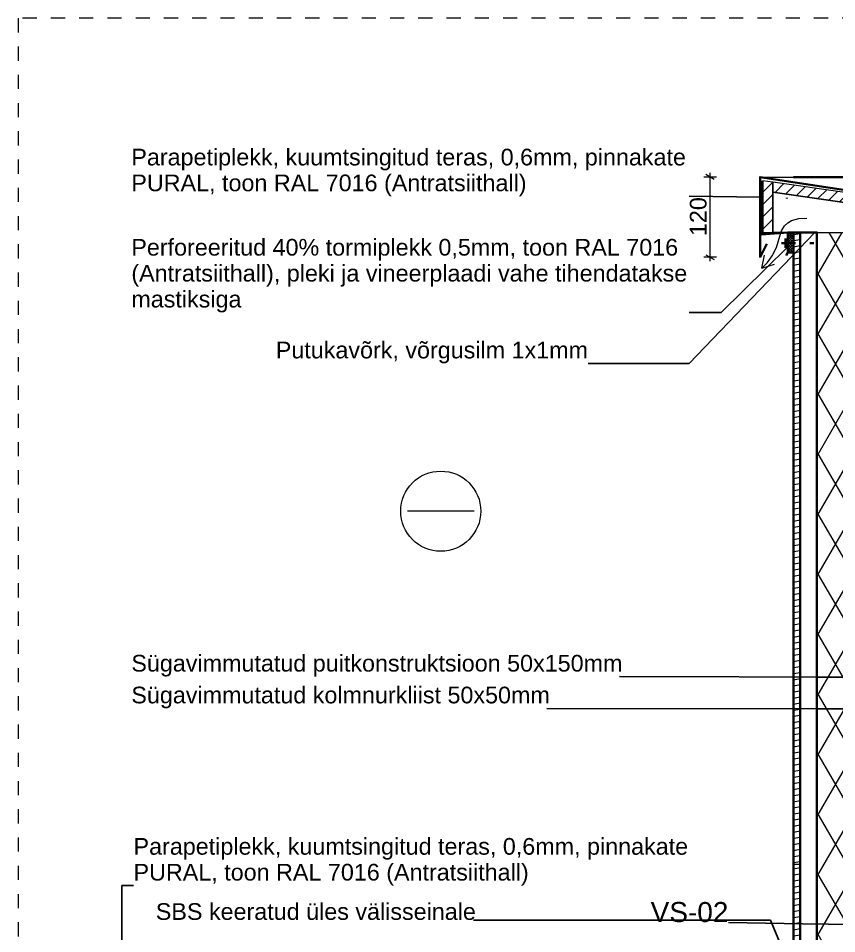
# Model space of a CAD drawing. Header units: millimetres. Extents: x -6345 to -3608, y 2414 to 4738.
# Drawn here: x -6345 to -5120, y 3366 to 4738 of the extents above; entities that cross this region are included whole.
import ezdxf

# ---------------------------------------------------------------- set-up
doc = ezdxf.new("R2010")
doc.units = ezdxf.units.MM
doc.header["$MEASUREMENT"] = 0
doc.linetypes.add('Dashed', pattern=[42.333333333324, 21.166666666662, -21.166666666662])
doc.linetypes.add('Wipeout_Contour', pattern=[1000, 0, -1000])
for name, color, linetype, lineweight in [('0_Pen_No__1', 7, 'Continuous', 13), ('2D Drafting - General_Pen_No__1', 7, 'Continuous', 13), ('2D Drafting - General_Pen_No__2', 8, 'Continuous', 15), ('Annotation - Label_Pen_No__2', 8, 'Continuous', 15), ('Dimensioning - General_Pen_No__1', 7, 'Continuous', 13), ('LÕIGE_Pen_No__1', 7, 'Continuous', 13), ('New_0_Pen_No__2', 8, 'Continuous', 15), ('New_0_Pen_No__75', 6, 'Continuous', 20), ('New______ _ FILLID_ JOONED.AR_Pen_No__1', 7, 'Continuous', 13), ('New______ _ FILLID_ JOONED.AR_Pen_No__7', 7, 'Continuous', 35), ('New_LÕIGE_Pen_No__1', 7, 'Continuous', 13), ('New_Shell - Roof_Pen_No__21', 7, 'Continuous', 35), ('New_Structural - Bearing_Pen_No__1', 7, 'Continuous', 13), ('New_Structural - Bearing_Pen_No__21', 7, 'Continuous', 35), ('Structural - Bearing_Pen_No__1', 7, 'Continuous', 13), ('Structural - Bearing_Pen_No__27', 7, 'Continuous', 35)]:
    doc.layers.add(name, color=color, linetype=linetype, lineweight=lineweight)
doc.layers.add('Dimensioning - General', color=7, linetype='Continuous')
doc.layers.add('Structural - Bearing', color=7, linetype='Continuous')
doc.layers.add('New______ _ FILLID_ JOONED.AR_Pen_No__255', color=7, linetype='Continuous', lineweight=13, true_color=0xe8e8e8)
doc.layers.add('New_Shell - Roof_Pen_No__102', color=7, linetype='Continuous', lineweight=13, true_color=0xcccccc)
doc.styles.add('GENERATED_STYLE_1', font='')
doc.styles.get('GENERATED_STYLE_1').set_extended_font_data('Arial')
doc.dimstyles.new('GENERATED_STYLE__1', dxfattribs={"dimtxt": 25, "dimasz": 9.500000000000002, "dimexe": 0.18, "dimexo": 0.0625, "dimgap": 0, "dimtad": 1, "dimdec": 0, "dimzin": 0, "dimdsep": 46, "dimtxsty": 'GENERATED_STYLE_1', "dimblk": 'ARROWHEAD_2', "dimblk1": 'ARROWHEAD_2', "dimblk2": 'ARROWHEAD_2', "dimcen": 0.09, "dimse1": 1, "dimse2": 1, "dimclrd": 7, "dimclre": 7, "dimclrt": 7, "dimadec": 0, "dimazin": 0, "dimtfac": 1, "dimtdec": 4, "dimtmove": 0, "dimatfit": 3, "dimfxl": 0, "dimtolj": 1, "dimtzin": 0, "dimarcsym": 0})
doc.dimstyles.new('GENERATED_STYLE__4', dxfattribs={"dimtxt": 0.18, "dimasz": 0.94818816, "dimexe": 0.18, "dimexo": 0.0625, "dimgap": 0, "dimtad": 0, "dimtih": 1, "dimtoh": 1, "dimdec": 4, "dimzin": 0, "dimdsep": 46, "dimcen": 0.09, "dimadec": 0, "dimazin": 0, "dimtfac": 1, "dimtdec": 4, "dimtmove": 0, "dimatfit": 3, "dimldrblk": 'ARROWHEAD_5', "dimfxl": 0, "dimtolj": 1, "dimtzin": 0, "dimarcsym": 0})
doc.dimstyles.new('GENERATED_STYLE__5', dxfattribs={"dimtxt": 0.18, "dimasz": 18.24, "dimexe": 0.18, "dimexo": 0.0625, "dimgap": 0, "dimtad": 0, "dimtih": 1, "dimtoh": 1, "dimdec": 4, "dimzin": 0, "dimdsep": 46, "dimcen": 0.09, "dimadec": 0, "dimazin": 0, "dimtfac": 1, "dimtdec": 4, "dimtmove": 0, "dimatfit": 3, "dimldrblk": 'ARROWHEAD_5', "dimfxl": 0, "dimtolj": 1, "dimtzin": 0, "dimarcsym": 0})
doc.dimstyles.new('GENERATED_STYLE__6', dxfattribs={"dimtxt": 0.18, "dimasz": 7.6, "dimexe": 0.18, "dimexo": 0.0625, "dimgap": 0, "dimtad": 0, "dimtih": 1, "dimtoh": 1, "dimdec": 4, "dimzin": 0, "dimdsep": 46, "dimcen": 0.09, "dimadec": 0, "dimazin": 0, "dimtfac": 1, "dimtdec": 4, "dimtmove": 0, "dimatfit": 3, "dimldrblk": 'ARROWHEAD_14', "dimfxl": 0, "dimtolj": 1, "dimtzin": 0, "dimarcsym": 0})
pattern_1 = [(44.99999999999999, (0, 0), (-9.192387818248315, 9.192387818248323), [])]
pattern_2 = [(10.00000000000001, (0, 0), (-1.562833557601175, 8.863269542312008), [])]

# ---------------------------------------------------------------- blocks, each defined once
blk = doc.blocks.new('*D26')
at = {"layer": 'Dimensioning - General_Pen_No__1', "color": 7, "linetype": 'Continuous', "lineweight": 13}
for p, q in [((-5299.816851727366, 4500.000035195903), (-5318.566851727366, 4500.000035195903)), ((-5302.941851727366, 4496.391597695903), (-5315.441851727366, 4503.608472695902)), ((-5309.191851727366, 4500.000035195903), (-5309.191851727366, 4506.112535195904)), ((-5309.191851727366, 4380.000035195911), (-5309.191851727366, 4500.000035195903)), ((-5299.816851727366, 4380.000035195911), (-5318.566851727366, 4380.000035195911)), ((-5315.441851727366, 4383.608472695911), (-5302.941851727366, 4376.391597695912)), ((-5309.191851727366, 4373.88753519591), (-5309.191851727366, 4380.000035195911))]:
    blk.add_line(p, q, dxfattribs=at)
at = {"layer": 'Dimensioning - General_Pen_No__1', "color": 7, "lineweight": 13, "insert": (-5314.191851801872, 4411.542785344919), "char_height": 25, "attachment_point": 7, "rotation": 90, "style": 'GENERATED_STYLE_1'}
blk.add_mtext('\\A1;{\\pql;\\fArial|b0|i0|c0|p34;120}', dxfattribs=at)
blk = doc.blocks.new('ARROWHEAD_2')
at = {"color": 0, "linetype": 'Continuous', "lineweight": 0}
for p, q in [((0, 0), (-1, 0)), ((-0.3781315, -0.655), (0.3781315, 0.655))]:
    blk.add_line(p, q, dxfattribs=at)
blk = doc.blocks.new('ARROWHEAD_5')
at = {"linetype": 'Continuous', "lineweight": 0}
blk.add_hatch(color=0, dxfattribs=at).paths.add_polyline_path([(-1, 0.2679), (0, 0), (-1, -0.2679)])
at = {"color": 0, "linetype": 'Continuous', "lineweight": 0}
blk.add_line((0, 0), (-1, 0), dxfattribs=at)
blk = doc.blocks.new('ARROWHEAD_14')
at = {"color": 0, "linetype": 'Continuous', "lineweight": 0}
blk.add_line((0, 0), (-1, 0), dxfattribs=at)
at = {"color": 0, "linetype": 'Continuous', "lineweight": 0, "flags": 128}
blk.add_lwpolyline([(-0.9093, 0.525), (0, 0), (-0.9093, -0.525)], dxfattribs=at)

msp = doc.modelspace()

# ---------------------------------------------------------------- hatches: boundary and pattern name
at = {"layer": 'New______ _ FILLID_ JOONED.AR_Pen_No__1', "linetype": 'Continuous', "lineweight": 13}
h = msp.add_hatch(dxfattribs=at)
h.set_pattern_fill('Grid_3x3_Diagonal_0001_0001', style=0, pattern_type=2)
h.set_pattern_definition([(138.6682915555378, (-5188.405009941906, 4375.644851027238), (2.13143224439286, 1.936656056281495), []), (42.25882606600517, (-5188.405009941906, 4375.644851027238), (-2.162489368889894, 1.901914777850822), [])])
h.paths.add_polyline_path([(-5184.203141450798, 4386.895461010857), (-5192.606878432986, 4386.895461010857), (-5192.606878432986, 4417.014982089311), (-5184.203141450798, 4417.014982089311)])
at = {"layer": 'New______ _ FILLID_ JOONED.AR_Pen_No__255', "linetype": 'Continuous', "lineweight": 13, "true_color": 0xe8e8e8}
msp.add_hatch(color=254, dxfattribs=at).paths.add_polyline_path([(-5184.203141450798, 4386.895461010857), (-5192.606878432986, 4386.895461010857), (-5192.606878432986, 4417.014982089311), (-5184.203141450798, 4417.014982089311)])
at = {"layer": 'New_LÕIGE_Pen_No__1', "linetype": 'Continuous', "lineweight": 13}
h = msp.add_hatch(dxfattribs=at)
h.set_pattern_fill('Common_Brick_0001', style=0, pattern_type=2)
h.set_pattern_definition(pattern_1)
h.paths.add_polyline_path([(-5215.019681561572, 4492.489244742284), (-5230.01968156157, 4494.420229063977), (-5230.01968156157, 4417.014982089311), (-5215.019681561572, 4417.014982089311)])
at = {"layer": 'New_Structural - Bearing_Pen_No__1', "linetype": 'Continuous', "lineweight": 13}
h = msp.add_hatch(dxfattribs=at)
h.set_pattern_fill('Wood_0001', style=0, pattern_type=2)
h.set_pattern_definition(pattern_2)
h.paths.add_polyline_path([(-5184.203260793822, 4417.014992792332), (-5184.203260793822, 3469.999999999999), (-5174.203260793718, 3469.999999999999), (-5174.203260793718, 4417.014992792332)])
h = msp.add_hatch(dxfattribs=at)
h.set_pattern_fill('Wood_0001', style=0, pattern_type=2)
h.set_pattern_definition(pattern_2)
h.paths.add_polyline_path([(-5184.203264556629, 3469.999999999999), (-5184.203264556629, 3184.998647340997), (-5174.203260980347, 3184.998647340997), (-5174.203260980347, 3469.999999999999)])

# ---------------------------------------------------------------- linework, layer by layer
at = {"layer": '2D Drafting - General_Pen_No__1', "color": 7, "linetype": 'Continuous', "lineweight": 13}
msp.add_lwpolyline([(-5662.665127999863, 3999.242445488849), (-5762.665127999868, 3999.242445488849)], dxfattribs=at)
msp.add_circle((-5712.665127999865, 3999.242445488849), 59.99999999999762, dxfattribs=at)
at = {"layer": '2D Drafting - General_Pen_No__2', "color": 8, "linetype": 'Continuous', "lineweight": 15}
for q in [(-5227.576852905604, 4382.738259604141), (-5212.821089125815, 4369.237613868656)]:
    msp.add_line((-5231.890867738784, 4363.209076409007), q, dxfattribs=at)
at = {"layer": '2D Drafting - General_Pen_No__2', "color": 8, "linetype": 'Continuous', "lineweight": 15, "flags": 128}
msp.add_lwpolyline([(-5231.890867738784, 4363.209076409007), (-5223.436201795762, 4371.954059154515), (-5216.177307587695, 4381.748239873935), (-5209.839095418115, 4394.146171080056), (-5204.946011122552, 4411.30593022563), (-5202.067185330392, 4419.555384214184), (-5197.54753241366, 4426.913319471306), (-5192.729693978917, 4431.432658958985), (-5187.373091078901, 4434.623221614214), (-5176.499795487043, 4437.913329318675), (-5164.306270363973, 4438.396664543016)], dxfattribs=at)
at = {"layer": 'New_0_Pen_No__75', "color": 6, "linetype": 'Continuous', "lineweight": 20}
for p, q in [((-5215.019681561572, 4417.014982089312), (-5215.019681561572, 4467.014981607973)), ((-5194.203157355978, 4417.014982089311), (-5215.019681561572, 4417.014982089312))]:
    msp.add_line(p, q, dxfattribs=at)
at = {"layer": 'New______ _ FILLID_ JOONED.AR_Pen_No__7', "color": 7, "linetype": 'Continuous', "lineweight": 35}
for p, q in [((-5232.316968717862, 4414.114296047378), (-5232.316968717862, 4494.420229063977)), ((-5232.304212201328, 4413.943583854253), (-5192.606878432986, 4416.909978259687)), ((-5192.606878432986, 4416.909978259687), (-5192.606878432986, 4386.895461010857)), ((-5192.606878432986, 4386.895461010857), (-5195.141979065827, 4382.585789935069))]:
    msp.add_line(p, q, dxfattribs=at)
at = {"layer": 'New______ _ FILLID_ JOONED.AR_Pen_No__7', "color": 7, "linetype": 'Dashed', "lineweight": 35}
msp.add_line((-5196.315307500175, 4407.729977020109), (-5196.315307500175, 4394.063767738755), dxfattribs=at)
at = {"layer": 'New______ _ FILLID_ JOONED.AR_Pen_No__7', "color": 7, "linetype": 'Continuous', "lineweight": 35, "flags": 128}
msp.add_lwpolyline([(-5184.203141450798, 4386.895461010857), (-5192.606878432986, 4386.895461010857), (-5192.606878432986, 4417.014982089311), (-5184.203141450798, 4417.014982089311)], close=True, dxfattribs=at)
at = {"layer": 'New_LÕIGE_Pen_No__1', "color": 7, "linetype": 'Continuous', "lineweight": 13, "flags": 128}
for points in [[(-5215.019681561572, 4492.489244742284), (-5230.01968156157, 4494.420229063977), (-5230.01968156157, 4417.014982089311), (-5215.019681561572, 4417.014982089311)], [(-5215.019681561572, 4477.367355731298), (-5215.019681561572, 4417.014982089311), (-4799.203045926506, 4417.014982089311), (-4799.203048455309, 4417.255295734871)]]:
    msp.add_lwpolyline(points, close=True, dxfattribs=at)
at = {"layer": 'New_Shell - Roof_Pen_No__102', "color": 254, "linetype": 'Continuous', "lineweight": 13, "true_color": 0xcccccc}
msp.add_line((-5234.203141450795, 4500), (-3608.460867409997, 4500), dxfattribs=at)
at = {"layer": 'New_Shell - Roof_Pen_No__21', "color": 7, "linetype": 'Continuous', "lineweight": 35}
msp.add_line((-4451.169245495551, 4500.000154402765), (-5184.203150843273, 4500.000154402765), dxfattribs=at)
at = {"layer": 'New_Structural - Bearing_Pen_No__1', "color": 7, "linetype": 'Continuous', "lineweight": 13, "flags": 128}
msp.add_lwpolyline([(-5184.203264556629, 3469.999999999999), (-5184.203264556629, 3184.998647340997), (-5174.203260980347, 3184.998647340997), (-5174.203260980347, 3469.999999999999)], close=True, dxfattribs=at)
at = {"layer": 'New_Structural - Bearing_Pen_No__21', "color": 7, "linetype": 'Continuous', "lineweight": 35}
for p, q in [((-5194.203157355978, 4468.877588153456), (-5194.203157355978, 4467.864201530466)), ((-5184.203260793822, 4417.014992792332), (-5184.203260793822, 3469.999999999999)), ((-5174.203260793718, 4417.014992792333), (-5174.203260793718, 3469.999999999999)), ((-5184.203264556629, 3469.999999999999), (-5184.203264556629, 3200.000000000003)), ((-5174.203260793603, 3469.999999999999), (-5174.203260793603, 3225.0272628925))]:
    msp.add_line(p, q, dxfattribs=at)

# ---------------------------------------------------------------- texts
at = {"layer": 'Annotation - Label_Pen_No__2', "color": 8, "linetype": 'Continuous', "lineweight": 15, "insert": (-5281.787264266769, 3383.118466392996), "char_height": 30.00000000000001, "attachment_point": 9, "rotation": 359.9999770942324, "style": 'GENERATED_STYLE_1'}
msp.add_mtext('\\A1;{\\pqr;\\fArial|b0|i0|c0|p34;VS-0\\fArial|b0|i0|c0|p34;2}', dxfattribs=at)
at = {"layer": 'New_0_Pen_No__2', "color": 8, "linetype": 'Continuous', "lineweight": 15, "char_height": 25, "attachment_point": 7, "style": 'GENERATED_STYLE_1'}
for s, insert, width, line_spacing_factor in [('\\A1;{\\pql;\\fArial|b0|i0|c0|p34;Parapetiplekk, kuumtsingitud teras, 0,6mm, pinnakate PURAL, toon RAL 7016 (Antratsiithall)\\fArial|b0|i0|c0|p34;\\C1; }', (-6176.140398091182, 4471.184249152622), 835.5415200914287, 0.9287507458149931), ('\\A1;{\\pql;\\fArial|b0|i0|c0|p34;Perforeeritud 40% tormiplekk 0,5mm,\\fArial|b0|i0|c0|p34;\\C1; \\fArial|b0|i0|c0|p34;\\C8;toon RAL 7016 (Antratsiithall), pleki ja vineerplaadi vahe tihendatakse mastiksiga }', (-6176.140398091181, 4296.99719882747), 835.541520091427, 0.9322297240035029), ('\\A1;{\\pql;\\fArial|b0|i0|c0|p34;Parapetiplekk, kuumtsingitud teras, 0,6mm, pinnakate PURAL, toon RAL 7016 (Antratsiithall)\\fArial|b0|i0|c0|p34;\\C1; }', (-6172.846561958047, 3438.227146582066), 835.5415200914287, 0.9287507458149931)]:
    msp.add_mtext(s, dxfattribs=dict(at, insert=insert, width=width, line_spacing_factor=line_spacing_factor))
at = {"layer": 'New_0_Pen_No__2', "color": 8, "linetype": 'Continuous', "lineweight": 15, "char_height": 25, "style": 'GENERATED_STYLE_1'}
for s, insert, attachment_point in [('\\A1;{\\pqr;\\fArial|b0|i0|c0|p34;Putukavõrk, võrgusilm 1x1mm}', (-5492.054385402335, 4220.709735379047), 9), ('\\A1;{\\pql;\\fArial|b0|i0|c0|p34;Sügavimmutatud kolmnurkliist 50x50mm}', (-6176.140398091182, 3703.718158516474), 7), ('\\A1;{\\pql;\\fArial|b0|i0|c0|p34;SBS keeratud üles välisseinale}', (-6139.483323300785, 3386.432747738699), 7)]:
    msp.add_mtext(s, dxfattribs=dict(at, insert=insert, attachment_point=attachment_point))
at = {"layer": 'New_0_Pen_No__2', "color": 8, "linetype": 'Continuous', "lineweight": 15, "insert": (-6176.140402184416, 3751.367846967984), "char_height": 25, "attachment_point": 7, "rotation": 0.00017135259724801048, "style": 'GENERATED_STYLE_1'}
msp.add_mtext('\\A1;{\\pql;\\fArial|b0|i0|c0|p34;Sügavimmutatud \\fArial|b0|i0|c0|p34;puitkonstruktsioon 50x150mm}', dxfattribs=at)

# ---------------------------------------------------------------- dimensions: what is measured, and where the dimension line sits
at = {"layer": 'Dimensioning - General', "color": 7, "linetype": 'Continuous', "lineweight": 13}
dim = msp.add_linear_dim(base=(-5309.191851727366, 4500.000035195903), p1=(-5234.203097684262, 4380.000035195911), p2=(-5234.203141450795, 4500.000035195903), angle=90, dimstyle='GENERATED_STYLE__1', dxfattribs=at)
dim.commit()
dim.dimension.update_dxf_attribs({"geometry": '*D26', "text_midpoint": (-5326.691851801872, 4440.131034749827), "dimtype": 160, "text_rotation": 90})

# ---------------------------------------------------------------- leaders
at = {"layer": 'New_0_Pen_No__2', "color": 8, "linetype": 'Continuous', "lineweight": 15, "annotation_type": 0, "has_hookline": 1}
for points, hookline_direction, text_width in [([(-5234.203130447112, 4469.829904652953), (-5340.598877999753, 4471.184249152622)], 1, 825.9499999999999), ([(-5192.606878432986, 4395.456387288244), (-5292.438352608045, 4296.99719882747), (-5340.598877999754, 4296.99719882747)], 1, 828.4500000000002), ([(-6190.223486796189, 3183.977850246454), (-6190.223486796189, 3438.227146582066), (-6172.846561958047, 3438.227146582066)], 0, 825.9499999999999)]:
    msp.add_leader(points, dimstyle='GENERATED_STYLE__4', dxfattribs=dict(at, hookline_direction=hookline_direction, text_width=text_width))

# ---------------------------------------------------------------- next in the draw order: wipeouts: each hides what was drawn before it
at = {"color": 254, "linetype": 'Wipeout_Contour', "lineweight": 0, "ltscale": 25603.80029115598}
msp.add_wipeout([(-4949.2031423283925, 3410.000158570945), (-5149.203135770473, 3410.000158570945), (-5149.203135770473, 4417.014982089311), (-4949.2031423283925, 4417.014982089311)], dxfattribs=at).dxf.layer = 'Structural - Bearing'

# ---------------------------------------------------------------- next in the draw order: hatches: boundary and pattern name
at = {"layer": 'Structural - Bearing_Pen_No__1', "linetype": 'Continuous', "lineweight": 13}
h = msp.add_hatch(dxfattribs=at)
h.set_pattern_fill('Batt_Insulation_0001', style=0, pattern_type=2)
h.set_pattern_definition([(119.9999999999999, (-5069.203143552079, 3929.864371705602), (38.9711431702998, 22.4999999999999), []), (59.99999999999972, (-5069.203143552079, 3929.864371705602), (-38.97114317029964, 22.50000000000017), [])])
h.paths.add_polyline_path([(-4949.203142328392, 3410.000158570945), (-5149.203135770473, 3410.000158570945), (-5149.203135770473, 4417.014982089311), (-4949.203142328392, 4417.014982089311)])

# ---------------------------------------------------------------- next in the draw order: linework, layer by layer
at = {"layer": 'Structural - Bearing_Pen_No__1', "color": 7, "linetype": 'Continuous', "lineweight": 13, "flags": 128}
msp.add_lwpolyline([(-4949.203142328392, 3410.000158570945), (-5149.203135770473, 3410.000158570945), (-5149.203135770473, 4417.014982089311), (-4949.203142328392, 4417.014982089311)], close=True, dxfattribs=at)

# ---------------------------------------------------------------- next in the draw order: wipeouts: each hides what was drawn before it
at = {"color": 254, "linetype": 'Wipeout_Contour', "lineweight": 0, "ltscale": 25164.43952715302}
msp.add_wipeout([(-4949.203260793581, 2999.9999999999986), (-5149.203254235661, 2999.9999999999986), (-5149.203254235661, 4417.015019550212), (-4949.203260793581, 4417.015019550212)], dxfattribs=at).dxf.layer = 'Structural - Bearing'

# ---------------------------------------------------------------- next in the draw order: hatches: boundary and pattern name
at = {"layer": 'LÕIGE_Pen_No__1', "linetype": 'Continuous', "lineweight": 13}
h = msp.add_hatch(dxfattribs=at)
h.set_pattern_fill('Common_Brick_0001', style=0, pattern_type=2)
h.set_pattern_definition(pattern_1)
h.paths.add_polyline_path([(-5215.019681561572, 4477.366762489575), (-4784.022432282851, 4415.060748831949), (-4784.029201061958, 4430.18404276275), (-5215.019681561572, 4492.489244742284)])
at = {"layer": 'Structural - Bearing_Pen_No__1', "linetype": 'Continuous', "lineweight": 13}
h = msp.add_hatch(dxfattribs=at)
h.set_pattern_fill('Batt_Insulation_0001', style=0, pattern_type=2)
h.set_pattern_definition([(119.9999999999999, (-5069.203262017269, 3319.864213134655), (38.97114317029981, 22.49999999999989), []), (59.99999999999971, (-5069.203262017269, 3319.864213134655), (-38.97114317029965, 22.50000000000016), [])])
h.paths.add_polyline_path([(-4949.203260793582, 2999.999999999998), (-5149.203254235662, 2999.999999999998), (-5149.203254235662, 4417.015019550211), (-4949.203260793582, 4417.015019550211)])

# ---------------------------------------------------------------- next in the draw order: linework, layer by layer
at = {"layer": '0_Pen_No__1', "color": 7, "linetype": 'Dashed', "lineweight": 13}
msp.add_lwpolyline([(-3608.460867409997, 2414.086043849476), (-3608.460867409997, 4737.852897352445), (-6345.456476100415, 4737.852897352445), (-6345.456476100415, 2414.086043849476)], close=True, dxfattribs=at)
at = {"layer": 'LÕIGE_Pen_No__1', "color": 7, "linetype": 'Continuous', "lineweight": 13, "flags": 128}
msp.add_lwpolyline([(-5215.019681561572, 4477.366762489575), (-4784.022432282851, 4415.060748831949), (-4784.029201061958, 4430.18404276275), (-5215.019681561572, 4492.489244742284)], close=True, dxfattribs=at)
at = {"layer": 'New______ _ FILLID_ JOONED.AR_Pen_No__7', "color": 7, "linetype": 'Dashed', "lineweight": 35}
msp.add_line((-5202.337595070805, 4400.66768942099), (-5153.906432707917, 4400.66768942099), dxfattribs=at)
at = {"layer": 'New_Shell - Roof_Pen_No__21', "color": 7, "linetype": 'Continuous', "lineweight": 35, "flags": 128}
msp.add_lwpolyline([(-5184.203141450798, 4417.014982089311), (-5149.203254235662, 4417.015019550211)], close=True, dxfattribs=at)
at = {"layer": 'New_Structural - Bearing_Pen_No__21', "color": 7, "linetype": 'Continuous', "lineweight": 35}
for p, q in [((-5149.203254235662, 4417.015019550211), (-5149.20326079374, 3469.999999999999)), ((-5149.203117738041, 4417.015019550357), (-5149.203117738041, 3410.000130000153)), ((-5149.203142460315, 4388.783890563909), (-5149.203144281557, 3430.000036418684)), ((-5149.203260793627, 3469.999999999999), (-5149.203260793627, 2799.999999999998))]:
    msp.add_line(p, q, dxfattribs=at)
at = {"layer": 'Structural - Bearing_Pen_No__1', "color": 7, "linetype": 'Continuous', "lineweight": 13, "flags": 128}
msp.add_lwpolyline([(-4949.203260793582, 2999.999999999998), (-5149.203254235662, 2999.999999999998), (-5149.203254235662, 4417.015019550211), (-4949.203260793582, 4417.015019550211)], close=True, dxfattribs=at)
at = {"layer": 'Structural - Bearing_Pen_No__27', "color": 7, "linetype": 'Continuous', "lineweight": 35}
msp.add_lwpolyline([(-5224.232722390585, 4399.867351304152), (-5234.203097684262, 4380.000035195911), (-5234.203141450795, 4500.000035195903), (-4949.203138626181, 4456.488521450155)], dxfattribs=at)

# ---------------------------------------------------------------- next in the draw order: leaders
at = {"layer": 'Annotation - Label_Pen_No__2', "color": 8, "linetype": 'Continuous', "lineweight": 15, "annotation_type": 0, "has_hookline": 1, "hookline_direction": 1, "text_width": 113.97, "horizontal_direction": (0.9999999999999201, -3.997810618334743e-07, 0)}
msp.add_leader([(-4749.203137775345, 3373.326117450378), (-5281.787264266769, 3383.118466392996)], dimstyle='GENERATED_STYLE__6', dxfattribs=at)
at = {"layer": 'New_0_Pen_No__2', "color": 8, "linetype": 'Continuous', "lineweight": 15, "annotation_type": 0, "has_hookline": 1, "hookline_direction": 1}
for points, dimstyle, text_width in [([(-5152.203148600666, 4417.014982089311), (-5340.35110773568, 4220.709735379047), (-5492.054385402335, 4220.709735379047)], 'GENERATED_STYLE__4', 462.425), ([(-4745.81669832434, 3702.34664423076), (-5553.590398091182, 3703.718158516474)], 'GENERATED_STYLE__5', 622.55), ([(-5149.203260793627, 3218.876405114702), (-5218.537029530472, 3386.432747738699), (-5663.483323300785, 3386.432747738699)], 'GENERATED_STYLE__5', 476.0000000000001)]:
    msp.add_leader(points, dimstyle=dimstyle, dxfattribs=dict(at, text_width=text_width))
at = {"layer": 'New_0_Pen_No__2', "color": 8, "linetype": 'Continuous', "lineweight": 15, "annotation_type": 0, "has_hookline": 1, "hookline_direction": 1, "text_width": 731.225, "horizontal_direction": (0.9999999999955279, 2.990667003817099e-06, 0)}
msp.add_leader([(-4949.203132370231, 3750.000002043073), (-5444.915402187686, 3751.370033818464)], dimstyle='GENERATED_STYLE__5', dxfattribs=at)

doc.saveas('drawing.dxf')
